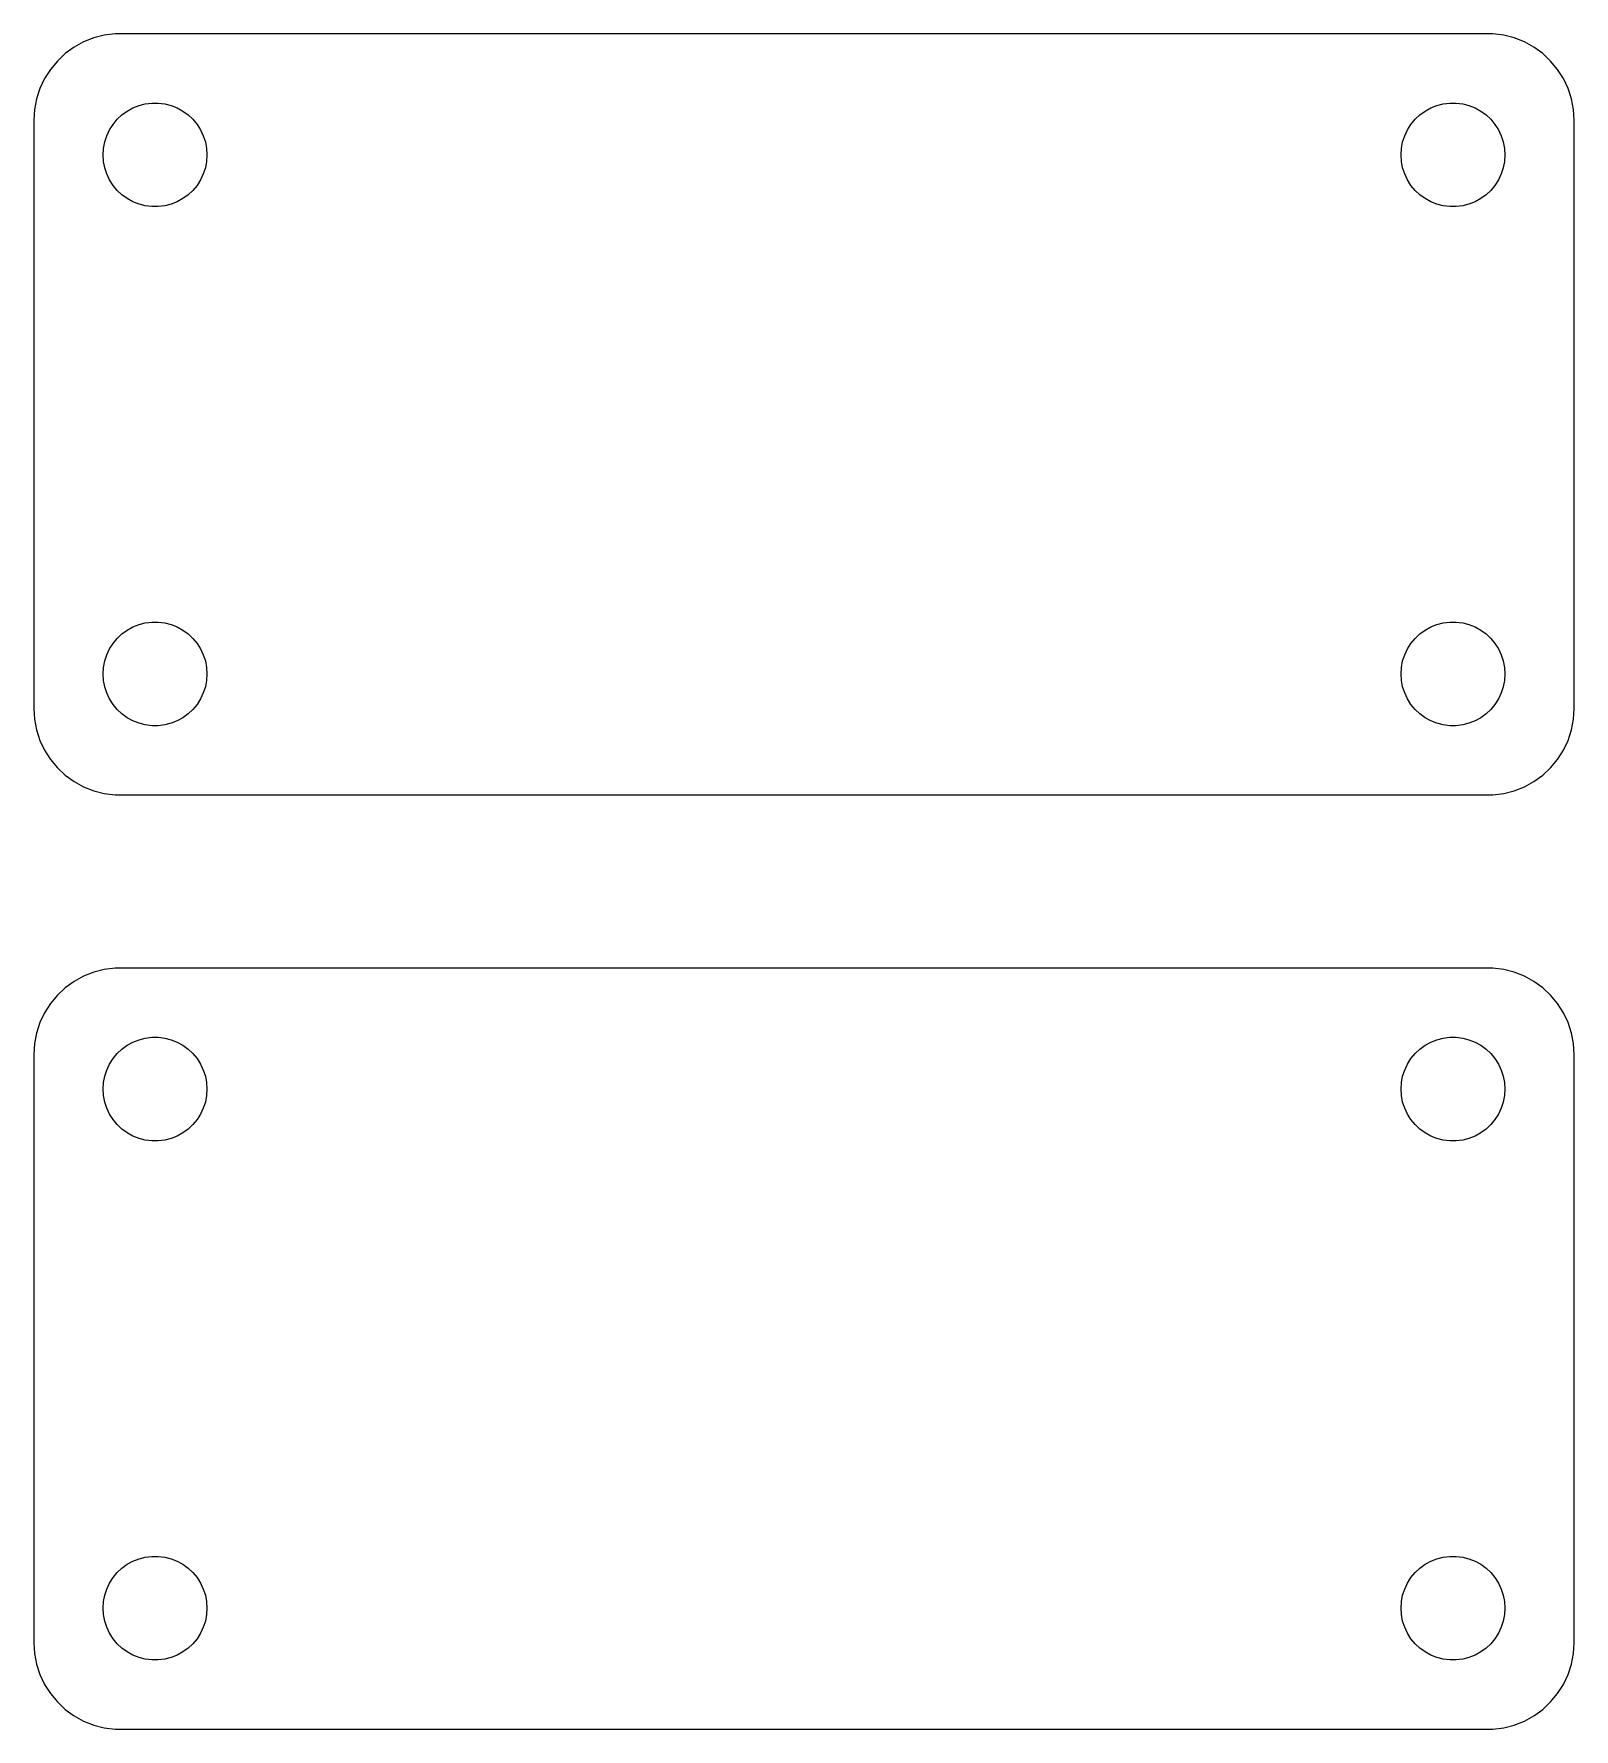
# Model space of a CAD drawing. Header units: metres. Extents: x -44.5 to 44.5, y 86 to 184.
import ezdxf

# ---------------------------------------------------------------- set-up
doc = ezdxf.new("R2010")
doc.units = ezdxf.units.M

msp = doc.modelspace()

# ---------------------------------------------------------------- linework, layer by layer
for p, q in [((-41.6289, 183.524), (-42.1791, 183.222)), ((-41.0451, 183.755), (-41.6289, 183.524)), ((-40.4369, 183.911), (-41.0451, 183.755)), ((-39.8139, 183.99), (-40.4369, 183.911)), ((39.8139, 183.99), (-39.8139, 183.99)), ((40.4369, 183.911), (39.8139, 183.99)), ((41.0451, 183.755), (40.4369, 183.911)), ((41.6289, 183.524), (41.0451, 183.755)), ((42.1791, 183.222), (41.6289, 183.524)), ((-43.1448, 182.423), (-43.5451, 181.939)), ((-42.6871, 182.853), (-43.1448, 182.423)), ((-42.1791, 183.222), (-42.6871, 182.853)), ((42.6871, 182.853), (42.1791, 183.222)), ((43.1448, 182.423), (42.6871, 182.853)), ((43.5451, 181.939), (43.1448, 182.423)), ((-43.8815, 181.409), (-44.1489, 180.841)), ((-43.5451, 181.939), (-43.8815, 181.409)), ((43.8815, 181.409), (43.5451, 181.939)), ((44.1489, 180.841), (43.8815, 181.409)), ((-44.1489, 180.841), (-44.3429, 180.243)), ((44.3429, 180.243), (44.1489, 180.841)), ((-44.4606, 179.627), (-44.5, 179)), ((-44.3429, 180.243), (-44.4606, 179.627)), ((-39.6869, 179.054), (-39.4123, 179.312)), ((-39.4123, 179.312), (-39.1075, 179.533)), ((-39.1075, 179.533), (-38.7773, 179.714)), ((-38.7773, 179.714), (-38.427, 179.853)), ((-38.427, 179.853), (-38.0621, 179.947)), ((-38.0621, 179.947), (-37.6884, 179.994)), ((-37.6884, 179.994), (-37.3116, 179.994)), ((-37.3116, 179.994), (-36.9379, 179.947)), ((-36.9379, 179.947), (-36.5729, 179.853)), ((-36.5729, 179.853), (-36.2227, 179.714)), ((-36.2227, 179.714), (-35.8925, 179.533)), ((-35.8925, 179.533), (-35.5877, 179.312)), ((-35.5877, 179.312), (-35.3131, 179.054)), ((35.3131, 179.054), (35.5877, 179.312)), ((35.5877, 179.312), (35.8925, 179.533)), ((35.8925, 179.533), (36.2227, 179.714)), ((36.2227, 179.714), (36.5729, 179.853)), ((36.5729, 179.853), (36.9379, 179.947)), ((36.9379, 179.947), (37.3116, 179.994)), ((37.3116, 179.994), (37.6884, 179.994)), ((37.6884, 179.994), (38.0621, 179.947)), ((38.0621, 179.947), (38.427, 179.853)), ((38.427, 179.853), (38.7773, 179.714)), ((38.7773, 179.714), (39.1075, 179.533)), ((39.1075, 179.533), (39.4123, 179.312)), ((39.4123, 179.312), (39.6869, 179.054)), ((44.4606, 179.627), (44.3429, 180.243)), ((44.5, 179), (44.4606, 179.627)), ((-44.5, 179), (-44.5, 145)), ((-40.2893, 178.104), (-40.1289, 178.445)), ((-40.1289, 178.445), (-39.927, 178.763)), ((-39.927, 178.763), (-39.6869, 179.054)), ((-35.3131, 179.054), (-35.0729, 178.763)), ((-35.0729, 178.763), (-34.8711, 178.445)), ((-34.8711, 178.445), (-34.7107, 178.104)), ((34.7107, 178.104), (34.8711, 178.445)), ((34.8711, 178.445), (35.0729, 178.763)), ((35.0729, 178.763), (35.3131, 179.054)), ((39.6869, 179.054), (39.927, 178.763)), ((39.927, 178.763), (40.1289, 178.445)), ((40.1289, 178.445), (40.2893, 178.104)), ((44.5, 145), (44.5, 179)), ((-40.5, 177), (-40.4763, 177.376)), ((-40.4763, 177.376), (-40.4057, 177.746)), ((-40.4057, 177.746), (-40.2893, 178.104)), ((-34.7107, 178.104), (-34.5942, 177.746)), ((-34.5942, 177.746), (-34.5237, 177.376)), ((-34.5237, 177.376), (-34.5, 177)), ((34.5, 177), (34.5237, 177.376)), ((34.5237, 177.376), (34.5942, 177.746)), ((34.5942, 177.746), (34.7107, 178.104)), ((40.2893, 178.104), (40.4057, 177.746)), ((40.4057, 177.746), (40.4763, 177.376)), ((40.4763, 177.376), (40.5, 177)), ((-40.4763, 176.624), (-40.5, 177)), ((-40.4057, 176.254), (-40.4763, 176.624)), ((-34.5237, 176.624), (-34.5942, 176.254)), ((-34.5, 177), (-34.5237, 176.624)), ((34.5237, 176.624), (34.5, 177)), ((34.5942, 176.254), (34.5237, 176.624)), ((40.4763, 176.624), (40.4057, 176.254)), ((40.5, 177), (40.4763, 176.624)), ((-40.2893, 175.896), (-40.4057, 176.254)), ((-40.1289, 175.555), (-40.2893, 175.896)), ((-39.927, 175.237), (-40.1289, 175.555)), ((-34.8711, 175.555), (-35.0729, 175.237)), ((-34.7107, 175.896), (-34.8711, 175.555)), ((-34.5942, 176.254), (-34.7107, 175.896)), ((34.7107, 175.896), (34.5942, 176.254)), ((34.8711, 175.555), (34.7107, 175.896)), ((35.0729, 175.237), (34.8711, 175.555)), ((40.1289, 175.555), (39.927, 175.237)), ((40.2893, 175.896), (40.1289, 175.555)), ((40.4057, 176.254), (40.2893, 175.896)), ((-39.6869, 174.946), (-39.927, 175.237)), ((-39.4123, 174.688), (-39.6869, 174.946)), ((-39.1075, 174.467), (-39.4123, 174.688)), ((-38.7773, 174.286), (-39.1075, 174.467)), ((-35.8925, 174.467), (-36.2227, 174.286)), ((-35.5877, 174.688), (-35.8925, 174.467)), ((-35.3131, 174.946), (-35.5877, 174.688)), ((-35.0729, 175.237), (-35.3131, 174.946)), ((35.3131, 174.946), (35.0729, 175.237)), ((35.5877, 174.688), (35.3131, 174.946)), ((35.8925, 174.467), (35.5877, 174.688)), ((36.2227, 174.286), (35.8925, 174.467)), ((39.1075, 174.467), (38.7773, 174.286)), ((39.4123, 174.688), (39.1075, 174.467)), ((39.6869, 174.946), (39.4123, 174.688)), ((39.927, 175.237), (39.6869, 174.946)), ((-38.427, 174.147), (-38.7773, 174.286)), ((-38.0621, 174.053), (-38.427, 174.147)), ((-37.6884, 174.006), (-38.0621, 174.053)), ((-37.3116, 174.006), (-37.6884, 174.006)), ((-36.9379, 174.053), (-37.3116, 174.006)), ((-36.5729, 174.147), (-36.9379, 174.053)), ((-36.2227, 174.286), (-36.5729, 174.147)), ((36.5729, 174.147), (36.2227, 174.286)), ((36.9379, 174.053), (36.5729, 174.147)), ((37.3116, 174.006), (36.9379, 174.053)), ((37.6884, 174.006), (37.3116, 174.006)), ((38.0621, 174.053), (37.6884, 174.006)), ((38.427, 174.147), (38.0621, 174.053)), ((38.7773, 174.286), (38.427, 174.147)), ((-38.427, 149.853), (-38.0621, 149.947)), ((-38.0621, 149.947), (-37.6884, 149.994)), ((-37.6884, 149.994), (-37.3116, 149.994)), ((-37.3116, 149.994), (-36.9379, 149.947)), ((-36.9379, 149.947), (-36.5729, 149.853)), ((36.5729, 149.853), (36.9379, 149.947)), ((36.9379, 149.947), (37.3116, 149.994)), ((37.3116, 149.994), (37.6884, 149.994)), ((37.6884, 149.994), (38.0621, 149.947)), ((38.0621, 149.947), (38.427, 149.853)), ((-39.927, 148.763), (-39.6869, 149.054)), ((-39.6869, 149.054), (-39.4123, 149.312)), ((-39.4123, 149.312), (-39.1075, 149.533)), ((-39.1075, 149.533), (-38.7773, 149.714)), ((-38.7773, 149.714), (-38.427, 149.853)), ((-36.5729, 149.853), (-36.2227, 149.714)), ((-36.2227, 149.714), (-35.8925, 149.533)), ((-35.8925, 149.533), (-35.5877, 149.312)), ((-35.5877, 149.312), (-35.3131, 149.054)), ((-35.3131, 149.054), (-35.0729, 148.763)), ((35.0729, 148.763), (35.3131, 149.054)), ((35.3131, 149.054), (35.5877, 149.312)), ((35.5877, 149.312), (35.8925, 149.533)), ((35.8925, 149.533), (36.2227, 149.714)), ((36.2227, 149.714), (36.5729, 149.853)), ((38.427, 149.853), (38.7773, 149.714)), ((38.7773, 149.714), (39.1075, 149.533)), ((39.1075, 149.533), (39.4123, 149.312)), ((39.4123, 149.312), (39.6869, 149.054)), ((39.6869, 149.054), (39.927, 148.763)), ((-40.4057, 147.746), (-40.2893, 148.104)), ((-40.2893, 148.104), (-40.1289, 148.445)), ((-40.1289, 148.445), (-39.927, 148.763)), ((-35.0729, 148.763), (-34.8711, 148.445)), ((-34.8711, 148.445), (-34.7107, 148.104)), ((-34.7107, 148.104), (-34.5942, 147.746)), ((34.5942, 147.746), (34.7107, 148.104)), ((34.7107, 148.104), (34.8711, 148.445)), ((34.8711, 148.445), (35.0729, 148.763)), ((39.927, 148.763), (40.1289, 148.445)), ((40.1289, 148.445), (40.2893, 148.104)), ((40.2893, 148.104), (40.4057, 147.746)), ((-40.5, 147), (-40.4763, 147.376)), ((-40.4763, 146.624), (-40.5, 147)), ((-40.4763, 147.376), (-40.4057, 147.746)), ((-34.5942, 147.746), (-34.5237, 147.376)), ((-34.5237, 147.376), (-34.5, 147)), ((-34.5, 147), (-34.5237, 146.624)), ((34.5, 147), (34.5237, 147.376)), ((34.5237, 146.624), (34.5, 147)), ((34.5237, 147.376), (34.5942, 147.746)), ((40.4057, 147.746), (40.4763, 147.376)), ((40.4763, 147.376), (40.5, 147)), ((40.5, 147), (40.4763, 146.624)), ((-40.4057, 146.254), (-40.4763, 146.624)), ((-40.2893, 145.896), (-40.4057, 146.254)), ((-34.5942, 146.254), (-34.7107, 145.896)), ((-34.5237, 146.624), (-34.5942, 146.254)), ((34.5942, 146.254), (34.5237, 146.624)), ((34.7107, 145.896), (34.5942, 146.254)), ((40.4057, 146.254), (40.2893, 145.896)), ((40.4763, 146.624), (40.4057, 146.254)), ((-40.1289, 145.555), (-40.2893, 145.896)), ((-39.927, 145.237), (-40.1289, 145.555)), ((-39.6869, 144.946), (-39.927, 145.237)), ((-35.0729, 145.237), (-35.3131, 144.946)), ((-34.8711, 145.555), (-35.0729, 145.237)), ((-34.7107, 145.896), (-34.8711, 145.555)), ((34.8711, 145.555), (34.7107, 145.896)), ((35.0729, 145.237), (34.8711, 145.555)), ((35.3131, 144.946), (35.0729, 145.237)), ((39.927, 145.237), (39.6869, 144.946)), ((40.1289, 145.555), (39.927, 145.237)), ((40.2893, 145.896), (40.1289, 145.555)), ((-44.5, 145), (-44.4606, 144.373)), ((-44.4606, 144.373), (-44.3429, 143.757)), ((-39.4123, 144.688), (-39.6869, 144.946)), ((-39.1075, 144.467), (-39.4123, 144.688)), ((-38.7773, 144.286), (-39.1075, 144.467)), ((-38.427, 144.147), (-38.7773, 144.286)), ((-38.0621, 144.053), (-38.427, 144.147)), ((-37.6884, 144.006), (-38.0621, 144.053)), ((-36.9379, 144.053), (-37.3116, 144.006)), ((-36.5729, 144.147), (-36.9379, 144.053)), ((-36.2227, 144.286), (-36.5729, 144.147)), ((-35.8925, 144.467), (-36.2227, 144.286)), ((-35.5877, 144.688), (-35.8925, 144.467)), ((-35.3131, 144.946), (-35.5877, 144.688)), ((35.5877, 144.688), (35.3131, 144.946)), ((35.8925, 144.467), (35.5877, 144.688)), ((36.2227, 144.286), (35.8925, 144.467)), ((36.5729, 144.147), (36.2227, 144.286)), ((36.9379, 144.053), (36.5729, 144.147)), ((37.3116, 144.006), (36.9379, 144.053)), ((38.0621, 144.053), (37.6884, 144.006)), ((38.427, 144.147), (38.0621, 144.053)), ((38.7773, 144.286), (38.427, 144.147)), ((39.1075, 144.467), (38.7773, 144.286)), ((39.4123, 144.688), (39.1075, 144.467)), ((39.6869, 144.946), (39.4123, 144.688)), ((44.3429, 143.757), (44.4606, 144.373)), ((44.4606, 144.373), (44.5, 145)), ((-44.3429, 143.757), (-44.1489, 143.159)), ((-44.1489, 143.159), (-43.8815, 142.591)), ((-37.3116, 144.006), (-37.6884, 144.006)), ((37.6884, 144.006), (37.3116, 144.006)), ((43.8815, 142.591), (44.1489, 143.159)), ((44.1489, 143.159), (44.3429, 143.757)), ((-43.8815, 142.591), (-43.5451, 142.061)), ((43.5451, 142.061), (43.8815, 142.591)), ((-43.5451, 142.061), (-43.1448, 141.577)), ((-43.1448, 141.577), (-42.6871, 141.147)), ((-42.6871, 141.147), (-42.1791, 140.778)), ((42.1791, 140.778), (42.6871, 141.147)), ((42.6871, 141.147), (43.1448, 141.577)), ((43.1448, 141.577), (43.5451, 142.061)), ((-42.1791, 140.778), (-41.6289, 140.476)), ((-41.6289, 140.476), (-41.0451, 140.245)), ((-41.0451, 140.245), (-40.4369, 140.089)), ((40.4369, 140.089), (41.0451, 140.245)), ((41.0451, 140.245), (41.6289, 140.476)), ((41.6289, 140.476), (42.1791, 140.778)), ((-40.4369, 140.089), (-39.8139, 140.01)), ((-39.8139, 140.01), (39.8139, 140.01)), ((39.8139, 140.01), (40.4369, 140.089)), ((-41.6289, 129.524), (-42.1791, 129.222)), ((-41.0451, 129.755), (-41.6289, 129.524)), ((-40.4369, 129.911), (-41.0451, 129.755)), ((-39.8139, 129.99), (-40.4369, 129.911)), ((39.8139, 129.99), (-39.8139, 129.99)), ((40.4369, 129.911), (39.8139, 129.99)), ((41.0451, 129.755), (40.4369, 129.911)), ((41.6289, 129.524), (41.0451, 129.755)), ((42.1791, 129.222), (41.6289, 129.524)), ((-43.1448, 128.423), (-43.5451, 127.939)), ((-42.6871, 128.853), (-43.1448, 128.423)), ((-42.1791, 129.222), (-42.6871, 128.853)), ((42.6871, 128.853), (42.1791, 129.222)), ((43.1448, 128.423), (42.6871, 128.853)), ((43.5451, 127.939), (43.1448, 128.423)), ((-43.8815, 127.409), (-44.1489, 126.841)), ((-43.5451, 127.939), (-43.8815, 127.409)), ((43.8815, 127.409), (43.5451, 127.939)), ((44.1489, 126.841), (43.8815, 127.409)), ((-44.1489, 126.841), (-44.3429, 126.243)), ((44.3429, 126.243), (44.1489, 126.841)), ((-44.4606, 125.627), (-44.5, 125)), ((-44.3429, 126.243), (-44.4606, 125.627)), ((-39.4123, 125.312), (-39.1075, 125.533)), ((-39.1075, 125.533), (-38.7773, 125.714)), ((-38.7773, 125.714), (-38.427, 125.853)), ((-38.427, 125.853), (-38.0621, 125.947)), ((-38.0621, 125.947), (-37.6884, 125.994)), ((-37.6884, 125.994), (-37.3116, 125.994)), ((-37.3116, 125.994), (-36.9379, 125.947)), ((-36.9379, 125.947), (-36.5729, 125.853)), ((-36.5729, 125.853), (-36.2227, 125.714)), ((-36.2227, 125.714), (-35.8925, 125.533)), ((-35.8925, 125.533), (-35.5877, 125.312)), ((35.5877, 125.312), (35.8925, 125.533)), ((35.8925, 125.533), (36.2227, 125.714)), ((36.2227, 125.714), (36.5729, 125.853)), ((36.5729, 125.853), (36.9379, 125.947)), ((36.9379, 125.947), (37.3116, 125.994)), ((37.3116, 125.994), (37.6884, 125.994)), ((37.6884, 125.994), (38.0621, 125.947)), ((38.0621, 125.947), (38.427, 125.853)), ((38.427, 125.853), (38.7773, 125.714)), ((38.7773, 125.714), (39.1075, 125.533)), ((39.1075, 125.533), (39.4123, 125.312)), ((44.4606, 125.627), (44.3429, 126.243)), ((44.5, 125), (44.4606, 125.627)), ((-44.5, 125), (-44.5, 91)), ((-40.2893, 124.104), (-40.1289, 124.445)), ((-40.1289, 124.445), (-39.927, 124.763)), ((-39.927, 124.763), (-39.6869, 125.054)), ((-39.6869, 125.054), (-39.4123, 125.312)), ((-35.5877, 125.312), (-35.3131, 125.054)), ((-35.3131, 125.054), (-35.0729, 124.763)), ((-35.0729, 124.763), (-34.8711, 124.445)), ((-34.8711, 124.445), (-34.7107, 124.104)), ((34.7107, 124.104), (34.8711, 124.445)), ((34.8711, 124.445), (35.0729, 124.763)), ((35.0729, 124.763), (35.3131, 125.054)), ((35.3131, 125.054), (35.5877, 125.312)), ((39.4123, 125.312), (39.6869, 125.054)), ((39.6869, 125.054), (39.927, 124.763)), ((39.927, 124.763), (40.1289, 124.445)), ((40.1289, 124.445), (40.2893, 124.104)), ((44.5, 91), (44.5, 125)), ((-40.4763, 123.376), (-40.4057, 123.746)), ((-40.4057, 123.746), (-40.2893, 124.104)), ((-34.7107, 124.104), (-34.5942, 123.746)), ((-34.5942, 123.746), (-34.5237, 123.376)), ((34.5237, 123.376), (34.5942, 123.746)), ((34.5942, 123.746), (34.7107, 124.104)), ((40.2893, 124.104), (40.4057, 123.746)), ((40.4057, 123.746), (40.4763, 123.376)), ((-40.5, 123), (-40.4763, 123.376)), ((-40.4763, 122.624), (-40.5, 123)), ((-40.4057, 122.254), (-40.4763, 122.624)), ((-34.5237, 122.624), (-34.5942, 122.254)), ((-34.5237, 123.376), (-34.5, 123)), ((-34.5, 123), (-34.5237, 122.624)), ((34.5, 123), (34.5237, 123.376)), ((34.5237, 122.624), (34.5, 123)), ((34.5942, 122.254), (34.5237, 122.624)), ((40.4763, 122.624), (40.4057, 122.254)), ((40.4763, 123.376), (40.5, 123)), ((40.5, 123), (40.4763, 122.624)), ((-40.2893, 121.896), (-40.4057, 122.254)), ((-40.1289, 121.555), (-40.2893, 121.896)), ((-39.927, 121.237), (-40.1289, 121.555)), ((-34.8711, 121.555), (-35.0729, 121.237)), ((-34.7107, 121.896), (-34.8711, 121.555)), ((-34.5942, 122.254), (-34.7107, 121.896)), ((34.7107, 121.896), (34.5942, 122.254)), ((34.8711, 121.555), (34.7107, 121.896)), ((35.0729, 121.237), (34.8711, 121.555)), ((40.1289, 121.555), (39.927, 121.237)), ((40.2893, 121.896), (40.1289, 121.555)), ((40.4057, 122.254), (40.2893, 121.896)), ((-39.6869, 120.946), (-39.927, 121.237)), ((-39.4123, 120.688), (-39.6869, 120.946)), ((-39.1075, 120.467), (-39.4123, 120.688)), ((-35.5877, 120.688), (-35.8925, 120.467)), ((-35.3131, 120.946), (-35.5877, 120.688)), ((-35.0729, 121.237), (-35.3131, 120.946)), ((35.3131, 120.946), (35.0729, 121.237)), ((35.5877, 120.688), (35.3131, 120.946)), ((35.8925, 120.467), (35.5877, 120.688)), ((39.4123, 120.688), (39.1075, 120.467)), ((39.6869, 120.946), (39.4123, 120.688)), ((39.927, 121.237), (39.6869, 120.946)), ((-38.7773, 120.286), (-39.1075, 120.467)), ((-38.427, 120.147), (-38.7773, 120.286)), ((-38.0621, 120.053), (-38.427, 120.147)), ((-37.6884, 120.006), (-38.0621, 120.053)), ((-37.3116, 120.006), (-37.6884, 120.006)), ((-36.9379, 120.053), (-37.3116, 120.006)), ((-36.5729, 120.147), (-36.9379, 120.053)), ((-36.2227, 120.286), (-36.5729, 120.147)), ((-35.8925, 120.467), (-36.2227, 120.286)), ((36.2227, 120.286), (35.8925, 120.467)), ((36.5729, 120.147), (36.2227, 120.286)), ((36.9379, 120.053), (36.5729, 120.147)), ((37.3116, 120.006), (36.9379, 120.053)), ((37.6884, 120.006), (37.3116, 120.006)), ((38.0621, 120.053), (37.6884, 120.006)), ((38.427, 120.147), (38.0621, 120.053)), ((38.7773, 120.286), (38.427, 120.147)), ((39.1075, 120.467), (38.7773, 120.286)), ((-39.927, 94.7634), (-39.6869, 95.0536)), ((-39.6869, 95.0536), (-39.4123, 95.3116)), ((-39.4123, 95.3116), (-39.1075, 95.533)), ((-39.1075, 95.533), (-38.7773, 95.7145)), ((-38.7773, 95.7145), (-38.427, 95.8532)), ((-38.427, 95.8532), (-38.0621, 95.9469)), ((-38.0621, 95.9469), (-37.6884, 95.9941)), ((-37.6884, 95.9941), (-37.3116, 95.9941)), ((-37.3116, 95.9941), (-36.9379, 95.9469)), ((-36.9379, 95.9469), (-36.5729, 95.8532)), ((-36.5729, 95.8532), (-36.2227, 95.7145)), ((-36.2227, 95.7145), (-35.8925, 95.533)), ((-35.8925, 95.533), (-35.5877, 95.3116)), ((-35.5877, 95.3116), (-35.3131, 95.0536)), ((-35.3131, 95.0536), (-35.0729, 94.7634)), ((35.0729, 94.7634), (35.3131, 95.0536)), ((35.3131, 95.0536), (35.5877, 95.3116)), ((35.5877, 95.3116), (35.8925, 95.533)), ((35.8925, 95.533), (36.2227, 95.7145)), ((36.2227, 95.7145), (36.5729, 95.8532)), ((36.5729, 95.8532), (36.9379, 95.9469)), ((36.9379, 95.9469), (37.3116, 95.9941)), ((37.3116, 95.9941), (37.6884, 95.9941)), ((37.6884, 95.9941), (38.0621, 95.9469)), ((38.0621, 95.9469), (38.427, 95.8532)), ((38.427, 95.8532), (38.7773, 95.7145)), ((38.7773, 95.7145), (39.1075, 95.533)), ((39.1075, 95.533), (39.4123, 95.3116)), ((39.4123, 95.3116), (39.6869, 95.0536)), ((39.6869, 95.0536), (39.927, 94.7634)), ((-40.4057, 93.7461), (-40.2893, 94.1044)), ((-40.2893, 94.1044), (-40.1289, 94.4453)), ((-40.1289, 94.4453), (-39.927, 94.7634)), ((-35.0729, 94.7634), (-34.8711, 94.4453)), ((-34.8711, 94.4453), (-34.7107, 94.1044)), ((-34.7107, 94.1044), (-34.5942, 93.7461)), ((34.5942, 93.7461), (34.7107, 94.1044)), ((34.7107, 94.1044), (34.8711, 94.4453)), ((34.8711, 94.4453), (35.0729, 94.7634)), ((39.927, 94.7634), (40.1289, 94.4453)), ((40.1289, 94.4453), (40.2893, 94.1044)), ((40.2893, 94.1044), (40.4057, 93.7461)), ((-40.5, 93), (-40.4763, 93.376)), ((-40.4763, 93.376), (-40.4057, 93.7461)), ((-34.5942, 93.7461), (-34.5237, 93.376)), ((-34.5237, 93.376), (-34.5, 93)), ((34.5, 93), (34.5237, 93.376)), ((34.5237, 93.376), (34.5942, 93.7461)), ((40.4057, 93.7461), (40.4763, 93.376)), ((40.4763, 93.376), (40.5, 93)), ((-40.4763, 92.624), (-40.5, 93)), ((-40.4057, 92.2539), (-40.4763, 92.624)), ((-40.2893, 91.8956), (-40.4057, 92.2539)), ((-34.5942, 92.2539), (-34.7107, 91.8956)), ((-34.5237, 92.624), (-34.5942, 92.2539)), ((-34.5, 93), (-34.5237, 92.624)), ((34.5237, 92.624), (34.5, 93)), ((34.5942, 92.2539), (34.5237, 92.624)), ((34.7107, 91.8956), (34.5942, 92.2539)), ((40.4057, 92.2539), (40.2893, 91.8956)), ((40.4763, 92.624), (40.4057, 92.2539)), ((40.5, 93), (40.4763, 92.624)), ((-40.1289, 91.5547), (-40.2893, 91.8956)), ((-39.927, 91.2366), (-40.1289, 91.5547)), ((-39.6869, 90.9464), (-39.927, 91.2366)), ((-35.0729, 91.2366), (-35.3131, 90.9464)), ((-34.8711, 91.5547), (-35.0729, 91.2366)), ((-34.7107, 91.8956), (-34.8711, 91.5547)), ((34.8711, 91.5547), (34.7107, 91.8956)), ((35.0729, 91.2366), (34.8711, 91.5547)), ((35.3131, 90.9464), (35.0729, 91.2366)), ((39.927, 91.2366), (39.6869, 90.9464)), ((40.1289, 91.5547), (39.927, 91.2366)), ((40.2893, 91.8956), (40.1289, 91.5547)), ((-44.5, 91), (-44.4606, 90.3733)), ((-44.4606, 90.3733), (-44.3429, 89.7566)), ((-39.4123, 90.6885), (-39.6869, 90.9464)), ((-39.1075, 90.467), (-39.4123, 90.6885)), ((-38.7773, 90.2855), (-39.1075, 90.467)), ((-38.427, 90.1468), (-38.7773, 90.2855)), ((-38.0621, 90.0531), (-38.427, 90.1468)), ((-36.5729, 90.1468), (-36.9379, 90.0531)), ((-36.2227, 90.2855), (-36.5729, 90.1468)), ((-35.8925, 90.467), (-36.2227, 90.2855)), ((-35.5877, 90.6885), (-35.8925, 90.467)), ((-35.3131, 90.9464), (-35.5877, 90.6885)), ((35.5877, 90.6885), (35.3131, 90.9464)), ((35.8925, 90.467), (35.5877, 90.6885)), ((36.2227, 90.2855), (35.8925, 90.467)), ((36.5729, 90.1468), (36.2227, 90.2855)), ((36.9379, 90.0531), (36.5729, 90.1468)), ((38.427, 90.1468), (38.0621, 90.0531)), ((38.7773, 90.2855), (38.427, 90.1468)), ((39.1075, 90.467), (38.7773, 90.2855)), ((39.4123, 90.6885), (39.1075, 90.467)), ((39.6869, 90.9464), (39.4123, 90.6885)), ((44.3429, 89.7566), (44.4606, 90.3733)), ((44.4606, 90.3733), (44.5, 91)), ((-44.3429, 89.7566), (-44.1489, 89.1594)), ((-37.6884, 90.0059), (-38.0621, 90.0531)), ((-37.3116, 90.0059), (-37.6884, 90.0059)), ((-36.9379, 90.0531), (-37.3116, 90.0059)), ((37.3116, 90.0059), (36.9379, 90.0531)), ((37.6884, 90.0059), (37.3116, 90.0059)), ((38.0621, 90.0531), (37.6884, 90.0059)), ((44.1489, 89.1594), (44.3429, 89.7566)), ((-44.1489, 89.1594), (-43.8815, 88.5912)), ((-43.8815, 88.5912), (-43.5451, 88.0611)), ((43.5451, 88.0611), (43.8815, 88.5912)), ((43.8815, 88.5912), (44.1489, 89.1594)), ((-43.5451, 88.0611), (-43.1448, 87.5773)), ((-43.1448, 87.5773), (-42.6871, 87.1474)), ((42.6871, 87.1474), (43.1448, 87.5773)), ((43.1448, 87.5773), (43.5451, 88.0611)), ((-42.6871, 87.1474), (-42.1791, 86.7784)), ((-42.1791, 86.7784), (-41.6289, 86.4759)), ((-41.6289, 86.4759), (-41.0451, 86.2447)), ((-41.0451, 86.2447), (-40.4369, 86.0886)), ((40.4369, 86.0886), (41.0451, 86.2447)), ((41.0451, 86.2447), (41.6289, 86.4759)), ((41.6289, 86.4759), (42.1791, 86.7784)), ((42.1791, 86.7784), (42.6871, 87.1474)), ((-40.4369, 86.0886), (-39.8139, 86.0099)), ((-39.8139, 86.0099), (39.8139, 86.0099)), ((39.8139, 86.0099), (40.4369, 86.0886))]:
    msp.add_line(p, q)

doc.saveas('drawing.dxf')
